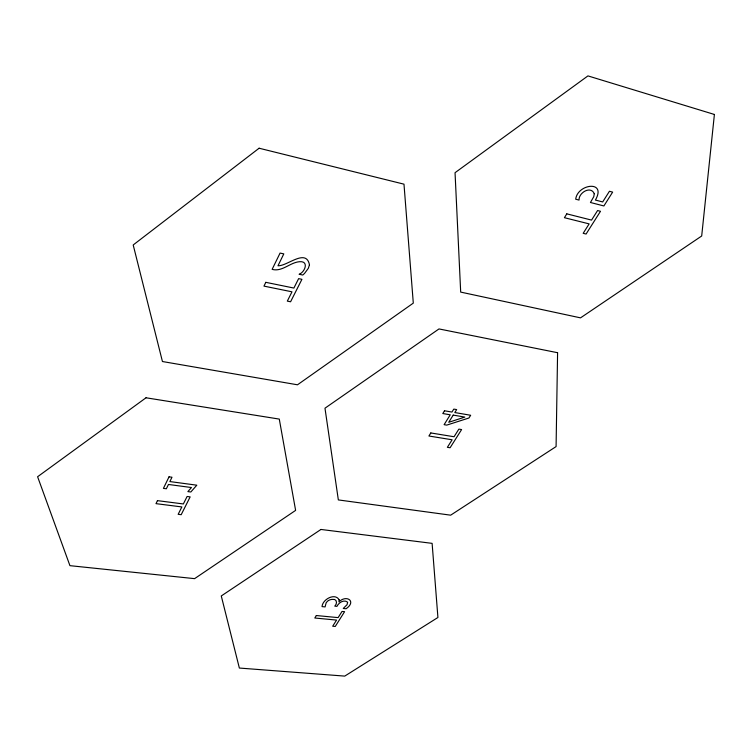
<?xml version="1.0" encoding="UTF-8"?>
<svg xmlns="http://www.w3.org/2000/svg" width="752" height="752" viewBox="0 0 752 752"><rect width="100%" height="100%" fill="white"/><g stroke="black" fill="none" stroke-linecap="round" stroke-linejoin="round"><path stroke-width="1.13" d="M557.589 352.716L556.085 446.585L450.664 515.176L338.344 499.92L324.977 408.195L438.989 328.934L557.589 352.716M594.268 193.696L593.77 196.676L590.442 202.485L603.884 205.954L612.645 192.117L609.44 191.271L602.69 201.94L595.405 200.051C606.958 179.991 577.498 183.761 575.703 199.214L579.04 200.07C578.598 192.653 590.762 185.434 594.268 193.696M714.4 114.464L701.691 235.996L580.525 317.861L460.685 292.096L455.045 172.697L587.951 75.896L714.4 114.464M339.171 599.889L338.917 601.873C346.578 594.287 356.862 601.45 346.07 608.744L343.25 608.462L347.057 604.711L347.65 602.202C344.04 599.156 338.635 602.625 336.981 606.356L334.79 606.14C337.639 603.612 336.952 598.498 332.384 599.391A5.038 3.055 -17 0 0 330.278 599.748A5.471 3.318 -17 0 0 327.468 601.262L326.171 602.766L325.09 606.911L322.035 606.61C322.514 599.269 335.119 592.52 339.171 599.889M309.467 264.798L308.329 268.342L304.541 273.427L302.783 275.025L299.117 274.264C304.908 272.262 309.279 260.916 299.681 261.696C290.037 262.363 282.132 272.158 272.13 269.357L280.064 253.076L283.805 253.875L277.986 265.766C287.367 266.227 306.102 248.028 309.467 264.798M157.459 500.644L155.993 503.652L181.862 506.933L178.158 514.321L181.185 514.697L190.162 496.875L187.107 496.48L183.356 503.953L157.459 500.644M169.04 476.834L163.419 488.386L166.352 488.772L168.457 484.467L191.45 487.531L187.868 491.611L190.829 491.996L196.817 485.19L169.867 481.571L171.982 477.229L169.04 476.834M265.813 282.329L263.961 286.117L291.992 291.814L287.311 301.12L290.592 301.768L301.928 279.321L298.619 278.635L293.882 288.063L265.813 282.329M316.338 615.531L314.806 618.012L336.567 620.08L332.694 626.209L335.251 626.454L344.595 611.677L342.019 611.432L338.118 617.618L316.338 615.531M430.811 432.945L428.913 436.01L452.131 439.779L447.365 447.318L450.091 447.76L461.606 429.571L458.87 429.11L454.048 436.743L430.811 432.945M444.507 410.771L442.796 413.534L450.241 414.813L444.112 424.673L446.735 425.115L468.928 418.009L470.658 415.273L454.81 412.547L456.661 409.586L453.804 409.097L451.961 412.058L444.507 410.771M566.792 213.85L564.414 217.695L589.145 223.889L583.185 233.317L586.09 234.032L600.5 211.284L597.586 210.541L591.551 220.092L566.792 213.85M453.212 415.104L448.728 422.304L464.811 417.087L453.212 415.104M259.111 148.219L133.198 244.964L162.441 361.524L297.491 384.798L413.299 303.122L403.984 184.165L259.111 148.219M146.02 397.78L37.6 476.74L69.936 565.664L194.599 578.645L295.621 510.382L279.283 419.09L146.02 397.78M320.954 529.455L221.276 595.96L239.362 668.049L344.745 676.104L437.918 617.486L432.118 543.358L320.954 529.455"/></g></svg>
